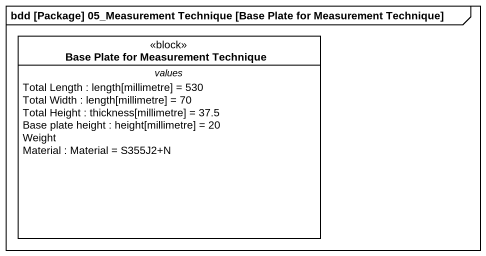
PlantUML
@startuml
mainframe bdd [Package] 05_Measurement Technique [Base Plate for Measurement Technique]
hide circle
hide empty members
class "Base Plate for Measurement Technique" as Base_Plate_for_Measurement <<block>> {
  -- values --
  Total Length : length[millimetre] = 530
  Total Width : length[millimetre] = 70
  Total Height : thickness[millimetre] = 37.5
  Base plate height : height[millimetre] = 20
  Weight
  Material : Material = S355J2+N
}
@enduml
